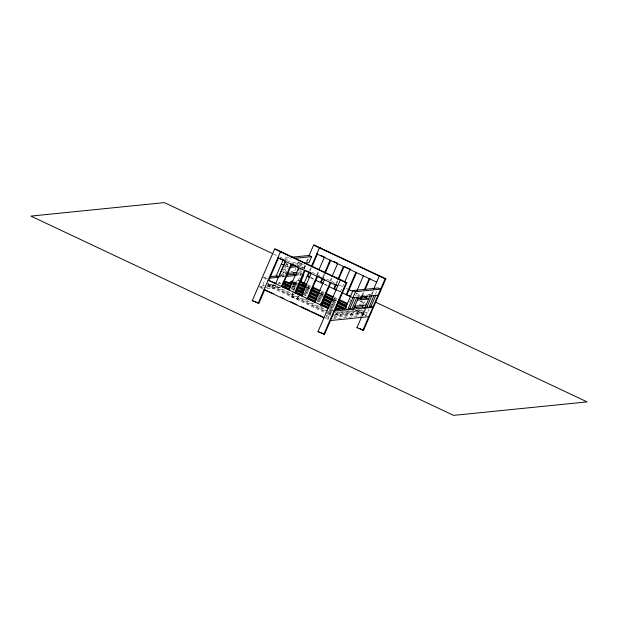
<?xml version="1.0" encoding="UTF-8"?>
<svg xmlns="http://www.w3.org/2000/svg" width="618" height="618" viewBox="0 0 618 618"><rect width="100%" height="100%" fill="white"/><g stroke="black" fill="none" stroke-linecap="round" stroke-linejoin="round"><path stroke-width="0.46" stroke-dasharray="3.09 2.32" d="M267.494 278.339L265.586 278.533L261.491 287.988L263.407 287.795M327.455 311.263L268.699 283.562L268.142 284.852L326.899 312.553M280.417 277.034L285.624 265.006M279.004 282.526L278.448 283.816L280.209 283.639L280.765 282.349L279.004 282.526L281.599 283.747M285.184 274.91L284.442 276.632L281.947 275.458L287.154 263.423L285.392 263.6L287.888 264.774L282.681 276.81L280.186 275.636L285.06 275.141M285.555 274.052L288.166 268.034M296.053 267.864L294.562 271.302L290.792 271.688M297.351 264.859L298.463 262.279L300.958 263.453L299.475 266.891M298.733 265.539L299.854 262.959M300.626 266.173L302.488 261.87M297.513 275.311L302.349 264.141M300.526 270.29L299.042 273.728L301.53 274.902L295.752 275.489M300.896 269.433L303.129 264.272M301.63 270.784L299.776 275.08L297.281 273.905L301.298 273.504M302.009 269.927L304.241 264.767M293.527 291.464L291.256 296.71L297.837 299.375L298.965 296.756M293.905 290.591L302.225 271.356M303.739 267.864L304.875 265.238M306.389 261.746L308.737 256.308M292.013 296.632L293.527 293.133M304.118 268.66L305.632 265.161M307.146 261.669L308.652 258.169M304.141 268.892L305.995 264.589M298.594 295.96L297.08 299.452L297.837 299.375M309.564 270.607L310.7 267.988M309.942 271.402L311.449 267.911M316.841 274.616L318.324 271.178M317.219 275.404L319.081 271.101M323.036 276.501L324.149 273.921M323.415 277.289L324.906 273.851M330.143 280.889L331.263 278.309M330.9 280.811L332.02 278.239M335.968 283.639L337.459 280.201M336.725 283.562L338.208 280.124M334.616 311.078L332.121 309.904L328.027 319.359L325.531 318.185L326.652 315.605L330.468 315.219M340.387 291.928L343.739 284.195M334.678 316.223L335.234 314.933L333.473 315.11M335.52 313.171L340.711 315.613L341.267 314.323L339.506 314.5L338.95 315.79L335.489 314.16M349.556 302.387L351.418 298.092M340.696 312.152L346.744 315.002L347.301 313.712L345.539 313.89L344.983 315.18L338.069 311.92M355.566 295.551L356.686 292.971M345.864 311.132L352.778 314.392L353.334 313.102L351.572 313.28L351.016 314.57L344.102 311.31M361.754 295.79L363.237 292.353M362.503 295.713L363.994 292.275M351.897 310.53L358.811 313.782L359.367 312.499L357.606 312.677L357.049 313.959L350.136 310.707M363.399 304.28L365.825 298.695M357.93 309.919L364.844 313.179L365.4 311.889L363.639 312.067L363.083 313.357L356.169 310.097M361.878 316.323L365.145 308.776M371.333 294.469L372.847 290.97M362.635 316.246L365.895 308.699M372.09 294.392L373.604 290.893M334.129 317.312L363.747 314.323L364.859 311.75L334.292 314.832M332.801 318.88L366.242 315.504L369.216 308.621M376.656 291.433L375.535 294.014L372.747 294.292M288.629 257.521L283.979 257.984L286.474 259.166L291.124 258.695M292.546 262.874L299.993 262.125M284.798 265.083L288.521 264.713M295.041 264.056L301.553 263.392M288.683 266.142L285.856 266.428L288.351 267.609M286.08 272.159L283.253 272.445L285.748 273.619M263.09 277.358L267.864 276.879M280.866 276.995L284.689 276.609M266.937 283.739L268.699 283.562M298.865 280.518L297.103 280.696L296.547 281.986L298.278 282.797M264.519 285.222L262.611 285.416L264.272 286.196M268.343 284.836L274.176 284.241M293.179 282.326L298.309 281.808M258.996 286.814L263.778 286.335M267.594 285.949L276.192 285.076M293.388 283.345L297.212 282.959M267.015 286.397L275.613 285.524M292.808 283.793L297.582 283.307M264.357 287.702L277.729 286.35M293.017 284.805L296.841 284.419M266.852 288.876L281.182 287.432M291.688 286.373L295.512 285.987M356.918 295.891L371.812 294.384M358.88 304.326L363.593 303.847M333.921 316.3L367.355 312.924L361.082 309.85M325.531 318.185L330.306 317.698M369.255 294.647L371.75 295.821M273.573 254.083L278.811 256.555M279.684 256.964L286.675 260.263M287.548 260.672L293.658 263.554M297.158 265.199L306.76 269.734M311.997 272.206L334.709 282.905M339.073 284.968L342.565 286.613M346.057 288.258L347.81 289.085M356.54 293.202L361.777 295.674M310.483 277.397L314.817 279.444M324.365 283.94L327.841 285.578M337.382 290.081L340.858 291.719M360.819 301.128L365.153 303.175M310.591 277.884L314.068 279.521M324.481 284.427L327.084 285.655M337.498 290.568L340.966 292.206M360.062 301.205L365.269 303.662M307.509 284.589L310.962 286.219M321.329 291.109L324.79 292.739M334.292 297.219L337.745 298.849M307.47 285.586L310.931 287.216M321.298 292.105L323.894 293.326M333.396 297.806L337.714 299.846M358.455 309.618L363.639 312.067M307.81 286.288L310.406 287.509M320.773 292.399L323.368 293.62M333.735 298.509L337.189 300.139M306.914 286.876L309.51 288.096M320.742 293.395L323.33 294.616M333.705 299.506L337.158 301.136M306.389 286.852L309.857 288.49M320.271 293.395L323.747 295.033M333.295 299.537L336.764 301.175M355.852 310.174L363.67 313.859L355.968 310.661M306.505 287.339L309.973 288.977M320.387 293.882L323.863 295.52M332.538 299.614L336.88 301.661M363.747 314.323L366.242 315.504M294.562 281.939L297.15 283.168M306.659 287.648L310.112 289.278M320.479 294.16L323.94 295.79M332.577 299.869L336.903 301.901M355.049 310.46L359.367 312.499M293.666 282.526L297.119 284.156M305.763 288.227L310.081 290.267M320.448 295.157L323.044 296.377M332.546 300.858L336.007 302.488M353.287 310.638L357.606 312.677M293.141 282.828L296.594 284.45M306.095 288.938L309.556 290.568M319.058 295.049L322.519 296.679M332.886 301.561L336.339 303.191M293.102 283.816L296.563 285.446M306.064 289.927L308.66 291.148M319.027 296.037L322.488 297.667M331.99 302.148L335.443 303.778M292.847 284.589L295.435 285.81M304.944 290.29L308.397 291.92M318.772 296.81L322.225 298.44M332.592 303.33L335.188 304.55M348.15 310.661L353.334 313.102M292.816 285.578L296.269 287.208M304.913 291.287L308.367 292.917M317.876 297.397L321.329 299.027M331.696 303.917L335.157 305.539M347.254 311.248L351.572 313.28M292.291 285.879L295.744 287.509M305.253 291.99L307.841 293.21M318.208 298.1L321.669 299.73M331.171 304.21L334.632 305.84M292.26 286.868L294.848 288.088M304.357 292.577L307.81 294.207M317.312 298.687L320.773 300.317M331.14 305.199L334.601 306.829M291.997 287.64L295.45 289.27M303.229 292.94L307.548 294.971M317.922 299.861L320.51 301.082M330.885 305.972L334.338 307.602M342.117 311.271L347.301 313.712M291.101 288.227L294.562 289.857M303.199 293.929L306.652 295.558M317.026 300.448L320.479 302.078M329.989 306.559L333.442 308.189M340.356 311.449L345.539 313.89M291.441 288.93L294.029 290.151M303.538 294.631L306.991 296.261M316.501 300.742L320.819 302.781M329.456 306.852L333.782 308.892M329.425 307.849L332.886 309.479M263.925 277.752L265.586 278.533M330.035 309.031L332.623 310.251M336.941 312.283L341.267 314.323M329.139 309.61L334.323 312.059M335.188 312.461L339.506 314.5M305.277 298.911L307.872 300.132M319.969 305.833L322.565 307.061M329.471 310.313L332.067 311.542M272.414 284.419L327.718 310.491M328.575 310.9L332.036 312.53M328.32 311.673L333.504 314.122M267.803 284.149L326.559 311.851M327.424 312.26L331.742 314.299M327.764 312.963L332.947 315.404M267.246 285.439L326.003 313.141M326.868 313.55L330.321 315.18M326.652 315.605L329.147 316.779M259.83 287.208L263.986 289.17"/><path stroke-width="0.93" d="M264.921 289.324L258.865 303.314L252.291 300.642L274.608 249.069L275.365 248.992L346.891 282.712L324.574 334.292L317.992 331.619L340.317 280.047L341.066 279.969M258.115 303.392L280.433 251.812L281.19 251.735M268.706 280.587L278.54 257.861M283.229 259.707L276.169 276.037L278.664 277.212L285.354 261.746M275.643 283.708L285.315 261.36M291.132 264.102L281.468 286.451L282.217 286.381L291.889 264.025M291.982 284.18L286.798 281.738L285.037 281.916L284.481 283.206L290.53 286.057M293.998 272.592L293.256 274.315L295.752 275.489M292.832 281.128L291.07 281.306L290.514 282.596L292.244 283.407M298.618 267.633L288.946 289.981L289.703 289.904M296.122 274.631L296.864 272.909M297.799 270.761L298.919 268.181M309.039 255.628L313.573 245.137L314.33 245.06L385.856 278.78L363.538 330.352L356.965 327.687L361.499 317.196M304.442 270.375L294.771 292.731L295.528 292.654L305.199 270.305M300.819 281.553L303.793 274.678M291.426 257.235L309.116 255.45L311.611 256.624L309 262.642L304.983 263.052M302.202 285.307L303.314 282.727M298.973 295.08L299.73 293.334M302.75 286.343L308.807 272.353M311.457 266.234L319.398 247.88L320.155 247.803M300.858 292.384L302.75 288.011M307.671 276.648L309.564 272.283M311.827 267.038L317.505 253.921M311.093 273.519L301.422 295.868L302.179 295.79M319.073 269.463L324.28 257.428L325.037 257.351M322.287 278.224L320.433 282.519L321.182 282.441L323.044 278.146M324.52 273.063L330.105 260.17L330.854 260.093L325.277 272.986M314.732 302.14L324.404 279.792M332.005 276.594L337.582 263.701M335.597 284.496L333.735 288.791L334.493 288.714L336.354 284.419M337.83 279.336L343.407 266.443M338.579 279.259L344.164 266.366M344.481 282.472L350.058 269.579M323.817 334.361L346.134 282.789L346.891 282.712M346.968 294.601L356.64 272.252L355.883 272.329L346.211 294.678L350.398 296.215M353.009 290.53L345.192 308.583L347.687 309.757L355.504 291.711L380.634 289.17L378.139 287.996L353.009 290.53L355.504 291.711M357.042 290.468L363.369 275.852M349.448 309.579L354.655 297.552M356.918 297.32L351.712 309.355L349.216 308.181M353.473 309.178L358.679 297.142M360.263 299.228L361.375 296.648M364.357 289.772L369.193 278.602L369.943 278.525L365.107 289.695M361.02 299.151L362.133 296.578M363.029 305.137L362.287 306.86L364.782 308.034L369.989 295.999M366.003 298.262L367.123 295.682M373.604 289.224L379.282 276.115L380.031 276.037M366.544 307.857L371.75 295.821M374.014 295.597L368.807 307.625L367.138 306.845M370.561 307.447L375.767 295.419M362.781 330.429L385.099 278.857L385.856 278.78M278.579 257.752L277.83 257.83L337.706 286.064M317.552 253.82L316.795 253.898L376.679 282.132M294.848 258.316L311.611 256.624M291.317 264.427L293.179 264.241M290.568 265.956L295.28 265.477M290.236 267.416L297.776 266.652M286.69 273.527L297.057 272.484M269.78 276.686L277.42 275.914M286.018 275.041L294.616 274.176M269.409 278.146L278.957 277.188M286.597 276.416L296.153 275.45M283.623 283.291L285.539 283.098M289.355 282.712L291.271 282.519M285.168 284.566L288.034 284.272M283.09 287.239L285.956 286.945M288.822 286.659L290.738 286.466M303.786 285.624L303.029 285.701L305.632 286.93M252.291 300.642L258.038 302.92M378.031 295.188L352.901 297.729L341.839 292.615M357.714 298.687L366.196 297.83M357.374 300.155L368.691 299.012L363.531 296.493M354.771 306.165L366.088 305.029M334.987 309.618L345.493 308.552M354.091 307.687L362.689 306.814M334.616 311.078L372.824 307.223L370.329 306.049M330.522 320.533L368.737 316.679M317.992 331.619L324.574 334.292M356.965 327.687L357.714 327.61M313.573 245.137L385.099 278.857M321.02 255.458L324.489 257.096M334.037 261.592L337.505 263.229M344.45 266.505L350.53 269.371M274.608 249.069L346.134 282.789M272.7 253.674L164.411 202.619L30.9 216.099L453.589 415.381L587.1 401.901L375.752 302.256M348.683 289.494L353.048 291.557M280.317 258.571L285.524 261.028M292.469 264.303L298.54 267.169M305.485 270.437L311.557 273.303M318.502 276.578L322.843 278.625M334.122 283.94L337.598 285.578M309.61 276.988L307.123 276.246L309.726 277.474M320.896 282.31L323.5 283.531M333.913 288.444L336.516 289.672M281.375 264.002L283.871 265.184M315.443 280.17L322.743 283.608M328.745 286.443L336.632 290.159M299.73 280.927L306.644 284.187M312.693 287.038L320.464 290.699M325.647 293.148L333.426 296.81M338.61 299.259L347.254 303.33M354.168 306.59L356.756 307.81M299.699 281.916L306.613 285.176M312.662 288.027L319.568 291.287M325.616 294.137L332.53 297.397M338.579 300.248L347.223 304.326M299.143 283.206L306.049 286.466M312.098 289.317L319.012 292.577M325.06 295.427L332.839 299.097M338.023 301.538L346.667 305.616M312.461 289.718L314.199 290.537M325.485 295.852L327.216 296.671M338.502 301.993L340.232 302.812M343.708 304.442L345.439 305.261M311.711 289.796L319.521 293.473M324.728 295.929L332.538 299.614M337.745 302.071L346.42 306.157M298.88 283.979L305.794 287.239M310.978 289.68L319.614 293.759M324.805 296.2L332.577 299.869M337.76 302.31L346.404 306.389M291.07 281.306L292.801 282.117M297.984 284.566L304.898 287.826M310.947 290.676L318.726 294.338M323.909 296.787L332.546 300.858M337.729 303.307L346.374 307.378M298.293 286.258L305.199 289.518M310.39 291.966L318.162 295.628M323.345 298.077L331.124 301.738M337.173 304.597L345.817 308.668M297.165 286.628L304.079 289.881M310.128 292.739L317.907 296.401M323.956 299.251L330.869 302.511M336.918 305.362L344.689 309.031M285.037 281.916L291.086 284.767M297.134 287.617L304.048 290.877M310.097 293.728L317.011 296.988M323.059 299.838L330.831 303.508M336.88 306.358L342.928 309.209M296.578 288.907L303.492 292.167M309.541 295.018L316.455 298.278M322.503 301.128L330.275 304.798M335.458 307.239L339.784 309.278M282.496 283.16L291.132 287.231M296.316 289.68L303.229 292.94M308.413 295.381L317.057 299.46M322.241 301.901L330.02 305.57M335.203 308.011L338.656 309.641M282.465 284.156L290.236 287.818M296.285 290.669L303.199 293.929M308.382 296.377L316.161 300.039M321.345 302.488L329.124 306.149M335.172 309L336.895 309.819M281.901 285.439L289.68 289.108M295.728 291.959L302.642 295.219M307.826 297.667L315.605 301.329M320.788 303.778L328.567 307.44M275.852 283.376L268.158 280.178L328.042 308.413L328.791 308.336L320.116 304.241M281.932 286.242L289.742 289.927M294.948 292.376L301.893 295.651M307.1 298.108L314.91 301.793M282.511 286.621L289.417 289.881M295.466 292.731L301.514 295.582M308.428 298.842L314.477 301.692M321.391 304.952L328.305 308.212M359.375 328.397L363.538 330.352M273.496 293.65L264.064 289.633L323.948 317.868M280.441 296.926L283.909 298.564M290.854 301.831L296.934 304.697M301.267 306.744L309.95 310.839M311.681 311.657L322.967 316.972M316.918 276.261L307.246 298.61L308.003 298.533L317.675 276.184L316.918 276.261M330.228 282.534L320.557 304.883L321.306 304.805L330.978 282.457L330.228 282.534"/></g></svg>
